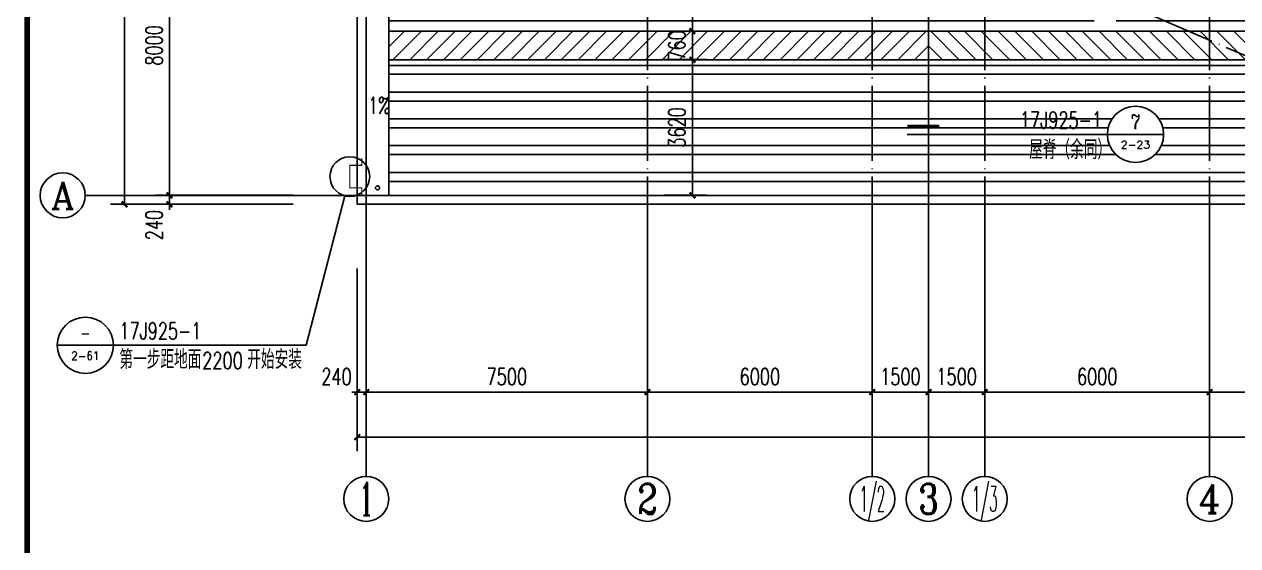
# Model space of a CAD drawing. Extents: x 14586673 to 15379323, y -344170 to -118775.
# Drawn here: x 14866698 to 14899072, y -313571 to -299655 of the extents above; entities that cross this region are included whole.
import ezdxf
from ezdxf.enums import TextEntityAlignment as Align

# ---------------------------------------------------------------- set-up
doc = ezdxf.new("R2010")
doc.units = 0
doc.header["$LTSCALE"] = 1000
doc.header["$MEASUREMENT"] = 0
doc.linetypes.add('DOTE', pattern=[2.42, 2, -0.2, 0.02, -0.2])
for name, color, linetype in [('AXIS', 3, 'Continuous'), ('AXIS_TEXT', 7, 'Continuous'), ('DIM_IDEN', 3, 'Continuous'), ('DIM_LEAD', 3, 'Continuous'), ('DIM_SYMB', 3, 'Continuous'), ('DOTE', 1, 'DOTE'), ('PUB_DIM', 3, 'Continuous'), ('PUB_TEXT', 7, 'Continuous'), ('TK', 4, 'Continuous'), ('填充', 251, 'Continuous'), ('采光带', 4, 'Continuous'), ('雨水管', 4, 'Continuous')]:
    doc.layers.add(name, color=color, linetype=linetype)
doc.styles.add('_TCH_AXIS', font='COMPLEX', dxfattribs={"bigfont": 'GBCBIG'})
doc.styles.add('_TCH_DIM', font='SIMPLEX', dxfattribs={"bigfont": 'GBCBIG'})
doc.styles.add('_TCH_DIM_T3', font='SIMPLEX', dxfattribs={"width": 0.705882, "bigfont": 'GBCBIG'})
doc.styles.add('_TCH_LABEL', font='COMPLEX', dxfattribs={"bigfont": 'GBCBIG'})
doc.styles.add('COMPLEX', font='COMPLEX')
doc.dimstyles.new('_TCH_ARCH&&150', dxfattribs={"dimtxt": 446.25, "dimasz": 150, "dimexe": 375, "dimexo": 450, "dimgap": 189.375, "dimtad": 1, "dimdec": 0, "dimzin": 0, "dimdsep": 46, "dimtxsty": '_TCH_DIM_T3', "dimblk": 'ARCHTICK', "dimcen": 0.09, "dimclrt": 7, "dimazin": 2, "dimtfac": 1, "dimtdec": 0, "dimtix": 1, "dimtmove": 2, "dimatfit": 3, "dimfxl": 0, "dimtolj": 1, "dimtzin": 0, "dimarcsym": 0})

# ---------------------------------------------------------------- blocks, each defined once
blk = doc.blocks.new('GeYuanFrame_36670075', base_point=(20.09, 4.53))
at = {"layer": 'TK', "const_width": 1}
blk.add_lwpolyline([(45.09, 588.53), (1061.09, 588.53), (1061.09, 14.53), (45.09, 14.53)], close=True, dxfattribs=at)
blk = doc.blocks.new('_AXISO')
blk.add_circle((0, 0), 0.5)
at = {"layer": 'AXIS_TEXT', "style": 'COMPLEX', "width": 1.041667}
blk.add_attdef('A', text='', height=0.56, dxfattribs=at).set_placement((-0.25, -0.28), (0.25, -0.28), align=Align.FIT)
blk = doc.blocks.new('_ArchTick')
at = {"color": 0, "linetype": 'ByBlock', "const_width": 0.4}
blk.add_lwpolyline([(-0.5, -0.5), (0.5, 0.5)], dxfattribs=at)
blk = doc.blocks.new('*D197')
at = {"layer": 'AXIS', "color": 0, "lineweight": -2}
for p, q in [((14873873, -207980), (14868998, -207980)), ((14869373, -304460), (14869373, -207980)), ((14873873, -304460), (14868998, -304460))]:
    blk.add_line(p, q, dxfattribs=at)
at = {"layer": 'Defpoints', "color": 0}
for p in [(14869373, -207980), (14874323, -207980), (14874323, -304460)]:
    blk.add_point(p, dxfattribs=at)
at = {"layer": 'AXIS', "color": 0, "lineweight": -2, "xscale": 150, "yscale": 150, "zscale": 150}
for p, rotation in [((14869373, -207980), 90), ((14869373, -304460), 270)]:
    blk.add_blockref('_ArchTick', p, dxfattribs=dict(at, rotation=rotation))
at = {"layer": 'AXIS', "color": 7, "insert": (14868960, -256220), "char_height": 446.2, "attachment_point": 5, "rotation": 90, "style": '_TCH_DIM_T3'}
blk.add_mtext('\\A1;96480', dxfattribs=at)
blk = doc.blocks.new('*D198')
at = {"layer": 'AXIS', "color": 0, "lineweight": -2}
for p, q in [((14873873, -304220), (14870198, -304220)), ((14870573, -304220), (14870573, -304070)), ((14870573, -304460), (14870573, -304220)), ((14873873, -304460), (14870198, -304460)), ((14870573, -304460), (14870573, -304610))]:
    blk.add_line(p, q, dxfattribs=at)
at = {"layer": 'Defpoints', "color": 0}
for p in [(14870573, -304220), (14874323, -304220), (14874323, -304460)]:
    blk.add_point(p, dxfattribs=at)
at = {"layer": 'AXIS', "color": 0, "lineweight": -2, "xscale": 150, "yscale": 150, "zscale": 150}
for p, rotation in [((14870573, -304220), 270), ((14870573, -304460), 90)]:
    blk.add_blockref('_ArchTick', p, dxfattribs=dict(at, rotation=rotation))
at = {"layer": 'AXIS', "color": 7, "insert": (14870160, -305015), "char_height": 446.2, "attachment_point": 5, "rotation": 90, "style": '_TCH_DIM_T3'}
blk.add_mtext('\\A1;240', dxfattribs=at)
blk = doc.blocks.new('*D199')
at = {"layer": 'AXIS', "color": 0, "lineweight": -2}
for p, q in [((14873873, -296220), (14870198, -296220)), ((14870573, -304220), (14870573, -296220)), ((14873873, -304220), (14870198, -304220))]:
    blk.add_line(p, q, dxfattribs=at)
at = {"layer": 'Defpoints', "color": 0}
for p in [(14870573, -296220), (14874323, -296220), (14874323, -304220)]:
    blk.add_point(p, dxfattribs=at)
at = {"layer": 'AXIS', "color": 0, "lineweight": -2, "xscale": 150, "yscale": 150, "zscale": 150}
for p, rotation in [((14870573, -296220), 90), ((14870573, -304220), 270)]:
    blk.add_blockref('_ArchTick', p, dxfattribs=dict(at, rotation=rotation))
at = {"layer": 'AXIS', "color": 7, "insert": (14870160, -300220), "char_height": 446.2, "attachment_point": 5, "rotation": 90, "style": '_TCH_DIM_T3'}
blk.add_mtext('\\A1;8000', dxfattribs=at)
blk = doc.blocks.new('*D227')
at = {"layer": 'AXIS', "color": 0, "lineweight": -2}
for p, q in [((14875583, -306170), (14875583, -311045)), ((14936063, -306170), (14936063, -311045)), ((14875583, -310670), (14936063, -310670))]:
    blk.add_line(p, q, dxfattribs=at)
at = {"layer": 'Defpoints', "color": 0}
for p in [(14875583, -305720), (14936063, -305720), (14936063, -310670)]:
    blk.add_point(p, dxfattribs=at)
at = {"layer": 'AXIS', "color": 0, "lineweight": -2, "xscale": 150, "yscale": 150, "zscale": 150, "rotation": 180}
blk.add_blockref('_ArchTick', (14875583, -310670), dxfattribs=at)
at = {"layer": 'AXIS', "color": 0, "lineweight": -2, "xscale": 150, "yscale": 150, "zscale": 150}
blk.add_blockref('_ArchTick', (14936063, -310670), dxfattribs=at)
at = {"layer": 'AXIS', "color": 7, "insert": (14905823, -310258), "char_height": 446.2, "attachment_point": 5, "style": '_TCH_DIM_T3'}
blk.add_mtext('\\A1;60480', dxfattribs=at)
blk = doc.blocks.new('*D228')
at = {"layer": 'AXIS', "color": 0, "lineweight": -2}
for p, q in [((14875583, -306170), (14875583, -309845)), ((14875823, -306170), (14875823, -309845)), ((14875583, -309470), (14875433, -309470)), ((14875583, -309470), (14875823, -309470)), ((14875823, -309470), (14875973, -309470))]:
    blk.add_line(p, q, dxfattribs=at)
at = {"layer": 'Defpoints', "color": 0}
for p in [(14875583, -305720), (14875823, -305720), (14875823, -309470)]:
    blk.add_point(p, dxfattribs=at)
at = {"layer": 'AXIS', "color": 0, "lineweight": -2, "xscale": 150, "yscale": 150, "zscale": 150}
blk.add_blockref('_ArchTick', (14875583, -309470), dxfattribs=at)
at = {"layer": 'AXIS', "color": 0, "lineweight": -2, "xscale": 150, "yscale": 150, "zscale": 150, "rotation": 180}
blk.add_blockref('_ArchTick', (14875823, -309470), dxfattribs=at)
at = {"layer": 'AXIS', "color": 7, "insert": (14875028, -309058), "char_height": 446.2, "attachment_point": 5, "style": '_TCH_DIM_T3'}
blk.add_mtext('\\A1;240', dxfattribs=at)
blk = doc.blocks.new('*D229')
at = {"layer": 'AXIS', "color": 0, "lineweight": -2}
for p, q in [((14875823, -306170), (14875823, -309845)), ((14883323, -306170), (14883323, -309845)), ((14875823, -309470), (14883323, -309470))]:
    blk.add_line(p, q, dxfattribs=at)
at = {"layer": 'Defpoints', "color": 0}
for p in [(14875823, -305720), (14883323, -305720), (14883323, -309470)]:
    blk.add_point(p, dxfattribs=at)
at = {"layer": 'AXIS', "color": 0, "lineweight": -2, "xscale": 150, "yscale": 150, "zscale": 150, "rotation": 180}
blk.add_blockref('_ArchTick', (14875823, -309470), dxfattribs=at)
at = {"layer": 'AXIS', "color": 0, "lineweight": -2, "xscale": 150, "yscale": 150, "zscale": 150}
blk.add_blockref('_ArchTick', (14883323, -309470), dxfattribs=at)
at = {"layer": 'AXIS', "color": 7, "insert": (14879573, -309058), "char_height": 446.2, "attachment_point": 5, "style": '_TCH_DIM_T3'}
blk.add_mtext('\\A1;7500', dxfattribs=at)
blk = doc.blocks.new('*D230')
at = {"layer": 'AXIS', "color": 0, "lineweight": -2}
for p, q in [((14883323, -306170), (14883323, -309845)), ((14889323, -306170), (14889323, -309845)), ((14883323, -309470), (14889323, -309470))]:
    blk.add_line(p, q, dxfattribs=at)
at = {"layer": 'Defpoints', "color": 0}
for p in [(14883323, -305720), (14889323, -305720), (14889323, -309470)]:
    blk.add_point(p, dxfattribs=at)
at = {"layer": 'AXIS', "color": 0, "lineweight": -2, "xscale": 150, "yscale": 150, "zscale": 150, "rotation": 180}
blk.add_blockref('_ArchTick', (14883323, -309470), dxfattribs=at)
at = {"layer": 'AXIS', "color": 0, "lineweight": -2, "xscale": 150, "yscale": 150, "zscale": 150}
blk.add_blockref('_ArchTick', (14889323, -309470), dxfattribs=at)
at = {"layer": 'AXIS', "color": 7, "insert": (14886323, -309058), "char_height": 446.2, "attachment_point": 5, "style": '_TCH_DIM_T3'}
blk.add_mtext('\\A1;6000', dxfattribs=at)
blk = doc.blocks.new('*D231')
at = {"layer": 'AXIS', "color": 0, "lineweight": -2}
for p, q in [((14889323, -306170), (14889323, -309845)), ((14890823, -306170), (14890823, -309845)), ((14889323, -309470), (14890823, -309470))]:
    blk.add_line(p, q, dxfattribs=at)
at = {"layer": 'Defpoints', "color": 0}
for p in [(14889323, -305720), (14890823, -305720), (14890823, -309470)]:
    blk.add_point(p, dxfattribs=at)
at = {"layer": 'AXIS', "color": 0, "lineweight": -2, "xscale": 150, "yscale": 150, "zscale": 150, "rotation": 180}
blk.add_blockref('_ArchTick', (14889323, -309470), dxfattribs=at)
at = {"layer": 'AXIS', "color": 0, "lineweight": -2, "xscale": 150, "yscale": 150, "zscale": 150}
blk.add_blockref('_ArchTick', (14890823, -309470), dxfattribs=at)
at = {"layer": 'AXIS', "color": 7, "insert": (14890073, -309058), "char_height": 446.2, "attachment_point": 5, "style": '_TCH_DIM_T3'}
blk.add_mtext('\\A1;1500', dxfattribs=at)
blk = doc.blocks.new('*D232')
at = {"layer": 'AXIS', "color": 0, "lineweight": -2}
for p, q in [((14890823, -306170), (14890823, -309845)), ((14892323, -306170), (14892323, -309845)), ((14890823, -309470), (14892323, -309470))]:
    blk.add_line(p, q, dxfattribs=at)
at = {"layer": 'Defpoints', "color": 0}
for p in [(14890823, -305720), (14892323, -305720), (14892323, -309470)]:
    blk.add_point(p, dxfattribs=at)
at = {"layer": 'AXIS', "color": 0, "lineweight": -2, "xscale": 150, "yscale": 150, "zscale": 150, "rotation": 180}
blk.add_blockref('_ArchTick', (14890823, -309470), dxfattribs=at)
at = {"layer": 'AXIS', "color": 0, "lineweight": -2, "xscale": 150, "yscale": 150, "zscale": 150}
blk.add_blockref('_ArchTick', (14892323, -309470), dxfattribs=at)
at = {"layer": 'AXIS', "color": 7, "insert": (14891573, -309058), "char_height": 446.2, "attachment_point": 5, "style": '_TCH_DIM_T3'}
blk.add_mtext('\\A1;1500', dxfattribs=at)
blk = doc.blocks.new('*D233')
at = {"layer": 'AXIS', "color": 0, "lineweight": -2}
for p, q in [((14892323, -306170), (14892323, -309845)), ((14898323, -306170), (14898323, -309845)), ((14892323, -309470), (14898323, -309470))]:
    blk.add_line(p, q, dxfattribs=at)
at = {"layer": 'Defpoints', "color": 0}
for p in [(14892323, -305720), (14898323, -305720), (14898323, -309470)]:
    blk.add_point(p, dxfattribs=at)
at = {"layer": 'AXIS', "color": 0, "lineweight": -2, "xscale": 150, "yscale": 150, "zscale": 150, "rotation": 180}
blk.add_blockref('_ArchTick', (14892323, -309470), dxfattribs=at)
at = {"layer": 'AXIS', "color": 0, "lineweight": -2, "xscale": 150, "yscale": 150, "zscale": 150}
blk.add_blockref('_ArchTick', (14898323, -309470), dxfattribs=at)
at = {"layer": 'AXIS', "color": 7, "insert": (14895323, -309058), "char_height": 446.2, "attachment_point": 5, "style": '_TCH_DIM_T3'}
blk.add_mtext('\\A1;6000', dxfattribs=at)
blk = doc.blocks.new('*D234')
at = {"layer": 'AXIS', "color": 0, "lineweight": -2}
for p, q in [((14898323, -306170), (14898323, -309845)), ((14905823, -306170), (14905823, -309845)), ((14898323, -309470), (14905823, -309470))]:
    blk.add_line(p, q, dxfattribs=at)
at = {"layer": 'Defpoints', "color": 0}
for p in [(14898323, -305720), (14905823, -305720), (14905823, -309470)]:
    blk.add_point(p, dxfattribs=at)
at = {"layer": 'AXIS', "color": 0, "lineweight": -2, "xscale": 150, "yscale": 150, "zscale": 150, "rotation": 180}
blk.add_blockref('_ArchTick', (14898323, -309470), dxfattribs=at)
at = {"layer": 'AXIS', "color": 0, "lineweight": -2, "xscale": 150, "yscale": 150, "zscale": 150}
blk.add_blockref('_ArchTick', (14905823, -309470), dxfattribs=at)
at = {"layer": 'AXIS', "color": 7, "insert": (14902073, -309058), "char_height": 446.2, "attachment_point": 5, "style": '_TCH_DIM_T3'}
blk.add_mtext('\\A1;7500', dxfattribs=at)
blk = doc.blocks.new('*D497')
at = {"layer": 'Defpoints', "color": 0}
for p in [(14883323, -300600), (14884523, -300600), (14883323, -304220)]:
    blk.add_point(p, dxfattribs=at)
at = {"layer": 'PUB_DIM', "color": 0, "lineweight": -2}
for p, q in [((14883773, -300600), (14884898, -300600)), ((14884523, -304220), (14884523, -300600)), ((14883773, -304220), (14884898, -304220))]:
    blk.add_line(p, q, dxfattribs=at)
at = {"layer": 'PUB_DIM', "color": 0, "lineweight": -2, "xscale": 150, "yscale": 150, "zscale": 150}
for p, rotation in [((14884523, -300600), 90), ((14884523, -304220), 270)]:
    blk.add_blockref('_ArchTick', p, dxfattribs=dict(at, rotation=rotation))
at = {"layer": 'PUB_DIM', "color": 7, "insert": (14884110, -302410), "char_height": 446.2, "attachment_point": 5, "rotation": 90, "style": '_TCH_DIM_T3'}
blk.add_mtext('\\A1;3620', dxfattribs=at)
blk = doc.blocks.new('*D498')
at = {"layer": 'Defpoints', "color": 0}
for p in [(14883323, -299840), (14884523, -299840), (14883323, -300600)]:
    blk.add_point(p, dxfattribs=at)
at = {"layer": 'PUB_DIM', "color": 0, "lineweight": -2}
for p, q in [((14884523, -299840), (14884523, -299690)), ((14883773, -299840), (14884898, -299840)), ((14884523, -300600), (14884523, -299840)), ((14883773, -300600), (14884898, -300600)), ((14884523, -300600), (14884523, -300750))]:
    blk.add_line(p, q, dxfattribs=at)
at = {"layer": 'PUB_DIM', "color": 0, "lineweight": -2, "xscale": 150, "yscale": 150, "zscale": 150}
for p, rotation in [((14884523, -299840), 270), ((14884523, -300600), 90)]:
    blk.add_blockref('_ArchTick', p, dxfattribs=dict(at, rotation=rotation))
at = {"layer": 'PUB_DIM', "color": 7, "insert": (14884110, -300220), "char_height": 446.2, "attachment_point": 5, "rotation": 90, "style": '_TCH_DIM_T3'}
blk.add_mtext('\\A1;760', dxfattribs=at)
blk = doc.blocks.new('*D499')
at = {"layer": 'Defpoints', "color": 0}
for p in [(14883323, -296220), (14884523, -296220), (14883323, -299840)]:
    blk.add_point(p, dxfattribs=at)
at = {"layer": 'PUB_DIM', "color": 0, "lineweight": -2}
for p, q in [((14883773, -296220), (14884898, -296220)), ((14884523, -299840), (14884523, -296220)), ((14883773, -299840), (14884898, -299840))]:
    blk.add_line(p, q, dxfattribs=at)
at = {"layer": 'PUB_DIM', "color": 0, "lineweight": -2, "xscale": 150, "yscale": 150, "zscale": 150}
for p, rotation in [((14884523, -296220), 90), ((14884523, -299840), 270)]:
    blk.add_blockref('_ArchTick', p, dxfattribs=dict(at, rotation=rotation))
at = {"layer": 'PUB_DIM', "color": 7, "insert": (14884110, -298030), "char_height": 446.2, "attachment_point": 5, "rotation": 90, "style": '_TCH_DIM_T3'}
blk.add_mtext('\\A1;3620', dxfattribs=at)

msp = doc.modelspace()

# ---------------------------------------------------------------- hatches: boundary and pattern name
at = {"layer": '填充'}
h = msp.add_hatch(dxfattribs=at)
h.set_pattern_fill('ANSI32', color=250, scale=150, angle=315, style=0)
h.set_pattern_definition([(0, (0, 0), (2e-13, 714.375), []), (0, (238.1, -238.1), (2e-13, 714.375), [])])
h.paths.add_polyline_path([(14920822.6, -296550.3), (14919322.6, -296550.3), (14918241.8, -296550.3, -0.638767), (14906222.6, -290980.9), (14906222.6, -299840.3), (14920822.6, -299840.3)])
h.paths.add_polyline_path([(14920822.6, -300600.3), (14906222.6, -300600.3), (14906222.6, -304220.3), (14920822.6, -304220.3)])
h.paths.add_polyline_path([(14935222.6, -300600.3), (14920822.6, -300600.3), (14920822.6, -302594), (14922402.6, -302594), (14925593.5, -302594, -1), (14927093.5, -302594, -1), (14925593.5, -302594), (14922402.6, -302594), (14920822.6, -302594), (14920822.6, -304220.3), (14935026.7, -304220.3, -0.1009018), (14935222.6, -304139.6)])
h.paths.add_polyline_path([(14935222.6, -290980.9, 0.2791977), (14931358.5, -284600.3), (14924686.7, -284600.3, 0.0950382), (14922562.6, -286287.5), (14922562.6, -296310.3), (14924322.6, -296310.3), (14924322.6, -296550.3), (14922322.6, -296550.3), (14921596.1, -296550.3), (14921596.1, -298870.3), (14924787, -298870.3, -1), (14926287, -298870.3, -1), (14924787, -298870.3), (14921596.1, -298870.3), (14921596.1, -296550.3), (14920822.6, -296550.3), (14920822.6, -299840.3), (14929576.3, -299840.3), (14929576.3, -298030.3), (14932971.7, -298030.3, -1), (14934471.7, -298030.3, -1), (14932971.7, -298030.3), (14929576.3, -298030.3), (14929576.3, -299840.3), (14935222.6, -299840.3)])
h.paths.add_polyline_path([(14930145.4, -292774.3), (14930145.4, -291666.4), (14932402.5, -291666.4), (14932402.5, -292774.3)], flags=16)
h.paths.add_polyline_path([(14890822.6, -296550.3), (14889322.6, -296550.3), (14888185.6, -296550.3, -0.6329554), (14876422.6, -290980.9), (14876422.6, -299840.3), (14890822.6, -299840.3)])
h.paths.add_polyline_path([(14890822.6, -300600.3), (14876422.6, -300600.3), (14876422.6, -304139.6, -0.1009018), (14876618.4, -304220.3), (14890822.6, -304220.3)])
h.paths.add_polyline_path([(14905422.6, -300600.3), (14890822.6, -300600.3), (14890822.6, -302594), (14892402.6, -302594), (14895593.5, -302594, -1), (14897093.5, -302594, -1), (14895593.5, -302594), (14892402.6, -302594), (14890822.6, -302594), (14890822.6, -304220.3), (14905422.6, -304220.3)])
h.paths.add_polyline_path([(14905422.6, -290980.9, 0.2723168), (14901669.2, -284600.3), (14894576, -284600.3, 0.0898732), (14892562.6, -286250.5), (14892562.6, -296310.3), (14894322.6, -296310.3), (14894322.6, -296550.3), (14892322.6, -296550.3), (14891596.1, -296550.3), (14891596.1, -298870.3), (14894787, -298870.3, -1), (14896287, -298870.3, -1), (14894787, -298870.3), (14891596.1, -298870.3), (14891596.1, -296550.3), (14890822.6, -296550.3), (14890822.6, -299840.3), (14899576.3, -299840.3), (14899576.3, -298030.3), (14902971.7, -298030.3, -1), (14904471.7, -298030.3, -1), (14902971.7, -298030.3), (14899576.3, -298030.3), (14899576.3, -299840.3), (14905422.6, -299840.3)])
h.paths.add_polyline_path([(14900145.4, -292774.3), (14900145.4, -291666.4), (14902402.5, -291666.4), (14902402.5, -292774.3)], flags=16)
h.paths.add_polyline_path([(14884444.8, -298696.9), (14884444.8, -297363.8), (14883775.4, -297363.8), (14883775.4, -298696.9)], flags=24)
h.paths.add_polyline_path([(14884444.8, -300736.9), (14884444.8, -299703.8), (14883775.4, -299703.8), (14883775.4, -300736.9)], flags=9)
h.paths.add_polyline_path([(14889436, -297672.5), (14890709.1, -297672.5), (14890709.1, -297003.2), (14889436, -297003.2)], flags=24)
h.paths.add_polyline_path([(14887656, -297672.5), (14888989.1, -297672.5), (14888989.1, -297003.2), (14887656, -297003.2)], flags=24)
h.paths.add_polyline_path([(14884444.8, -303076.9), (14884444.8, -301743.8), (14883775.4, -301743.8), (14883775.4, -303076.9)], flags=24)
h.paths.add_polyline_path([(14893425.6, -303372.9), (14895604.9, -303372.9), (14895604.9, -302627.2), (14893425.6, -302627.2)], flags=24)
h.paths.add_polyline_path([(14893149.4, -302548.1), (14895547.5, -302548.1), (14895547.5, -301878.7), (14893149.4, -301878.7)], flags=24)
h.paths.add_polyline_path([(14900992.6, -292536.6), (14901785.7, -292536.6), (14901785.7, -291867.3), (14900992.6, -291867.3)], flags=8)
h.paths.add_polyline_path([(14900397.5, -298830.1), (14902970.6, -298830.1), (14902970.6, -298059.4), (14900397.5, -298059.4)], flags=24)
h.paths.add_polyline_path([(14900527.7, -297984.4), (14902925.8, -297984.4), (14902925.8, -297315), (14900527.7, -297315)], flags=24)
h.paths.add_polyline_path([(14892656, -297672.5), (14893989.1, -297672.5), (14893989.1, -297003.2), (14892656, -297003.2)], flags=24)
h.paths.add_polyline_path([(14890936, -297672.5), (14892209.1, -297672.5), (14892209.1, -297003.2), (14890936, -297003.2)], flags=24)
h.paths.add_polyline_path([(14892637.3, -299670.1), (14894813.8, -299670.1), (14894813.8, -298899.4), (14892637.3, -298899.4)], flags=24)
h.paths.add_polyline_path([(14892343, -298824.4), (14894741.1, -298824.4), (14894741.1, -298155), (14892343, -298155)], flags=24)
h.paths.add_polyline_path([(14914444.8, -298696.9), (14914444.8, -297363.8), (14913775.4, -297363.8), (14913775.4, -298696.9)], flags=24)
h.paths.add_polyline_path([(14914444.8, -300736.9), (14914444.8, -299703.8), (14913775.4, -299703.8), (14913775.4, -300736.9)], flags=9)
h.paths.add_polyline_path([(14919436, -297672.5), (14920709.1, -297672.5), (14920709.1, -297003.2), (14919436, -297003.2)], flags=24)
h.paths.add_polyline_path([(14917656, -297672.5), (14918989.1, -297672.5), (14918989.1, -297003.2), (14917656, -297003.2)], flags=24)
h.paths.add_polyline_path([(14914444.8, -303076.9), (14914444.8, -301743.8), (14913775.4, -301743.8), (14913775.4, -303076.9)], flags=24)
h.paths.add_polyline_path([(14923425.6, -303372.9), (14925604.9, -303372.9), (14925604.9, -302627.2), (14923425.6, -302627.2)], flags=24)
h.paths.add_polyline_path([(14923149.4, -302548.1), (14925547.5, -302548.1), (14925547.5, -301878.7), (14923149.4, -301878.7)], flags=24)
h.paths.add_polyline_path([(14930992.6, -292536.6), (14931785.7, -292536.6), (14931785.7, -291867.3), (14930992.6, -291867.3)], flags=8)
h.paths.add_polyline_path([(14930397.5, -298830.1), (14932970.6, -298830.1), (14932970.6, -298059.4), (14930397.5, -298059.4)], flags=24)
h.paths.add_polyline_path([(14930527.7, -297984.4), (14932925.8, -297984.4), (14932925.8, -297315), (14930527.7, -297315)], flags=24)
h.paths.add_polyline_path([(14922656, -297672.5), (14923989.1, -297672.5), (14923989.1, -297003.2), (14922656, -297003.2)], flags=24)
h.paths.add_polyline_path([(14920936, -297672.5), (14922209.1, -297672.5), (14922209.1, -297003.2), (14920936, -297003.2)], flags=24)
h.paths.add_polyline_path([(14922637.3, -299670.1), (14924813.8, -299670.1), (14924813.8, -298899.4), (14922637.3, -298899.4)], flags=24)
h.paths.add_polyline_path([(14922343, -298824.4), (14924741.1, -298824.4), (14924741.1, -298155), (14922343, -298155)], flags=24)
at = {"layer": '采光带'}
h = msp.add_hatch(dxfattribs=at)
h.set_pattern_fill('ANSI31', color=250, scale=200, angle=-90, style=0)
h.set_pattern_definition([(225, (14655887.14, 8746378.5), (-224.506403, 224.506403), [])])
h.paths.add_polyline_path([(14890822.6, -300600.3), (14876422.6, -300600.3), (14876422.6, -299840.3), (14890822.6, -299840.3)])
h = msp.add_hatch(dxfattribs=at)
h.set_pattern_fill('ANSI31', color=250, scale=200, angle=-90, style=0)
h.set_pattern_definition([(315, (15125758, 8746378.5), (224.506403, 224.506403), [])])
h.paths.add_polyline_path([(14890822.6, -300600.3), (14905422.6, -300600.3), (14905422.6, -299840.3), (14890822.6, -299840.3)])

# ---------------------------------------------------------------- linework, layer by layer
at = {"ltscale": 0.5}
msp.add_line((14876422.6, -304220.3), (14876422.6, -208220.3), dxfattribs=at)
for points in [[(14875582.6, -207980.3), (14936062.6, -207980.3), (14936062.6, -304460.3), (14875582.6, -304460.3)], [(14875822.6, -208220.3), (14935822.6, -208220.3), (14935822.6, -304220.3), (14875822.6, -304220.3)]]:
    msp.add_lwpolyline(points, close=True)
at = {"ltscale": 0.5, "const_width": 50}
msp.add_lwpolyline([(14890822.6, -304220.3), (14890822.6, -296550.3)], dxfattribs=at)
at = {"const_width": 30}
msp.add_lwpolyline([(14875702.6, -303220.3), (14875702.6, -303420.3), (14875382.6, -303420.3), (14875382.6, -304020.3), (14875702.6, -304020.3), (14875702.6, -304220.3)], dxfattribs=at)
at = {"layer": 'AXIS'}
for p, q in [((14874322.6, -304220.3), (14868322.6, -304220.3)), ((14875822.6, -305720.3), (14875822.6, -311720.3)), ((14883322.6, -305720.3), (14883322.6, -311720.3)), ((14889322.6, -305720.3), (14889322.6, -311720.3)), ((14890822.6, -305720.3), (14890822.6, -311720.3)), ((14892322.6, -305720.3), (14892322.6, -311720.3)), ((14898322.6, -305720.3), (14898322.6, -311720.3))]:
    msp.add_line(p, q, dxfattribs=at)
at = {"layer": 'DIM_IDEN'}
for p, q in [((14890252.6, -302594), (14892402.6, -302594)), ((14892402.6, -302594), (14895593.5, -302594)), ((14897093.5, -302594), (14895593.5, -302594))]:
    msp.add_line(p, q, dxfattribs=at)
at = {"layer": 'DIM_IDEN', "const_width": 75}
msp.add_lwpolyline([(14890252.6, -302369), (14891107.6, -302369)], dxfattribs=at)
at = {"layer": 'DIM_IDEN'}
msp.add_circle((14896343.5, -302594), 750, dxfattribs=at)
at = {"layer": 'DIM_LEAD'}
for p, q in [((14875250.2, -304233.8), (14874222.6, -308220.3)), ((14869077.9, -308220.3), (14867577.9, -308220.3)), ((14874222.6, -308220.3), (14869077.9, -308220.3))]:
    msp.add_line(p, q, dxfattribs=at)
for centre, radius in [((14875382.6, -303720.3), 530.2), ((14868327.9, -308220.3), 750)]:
    msp.add_circle(centre, radius, dxfattribs=at)
at = {"layer": 'DIM_SYMB'}
msp.add_lwpolyline([(14876122.6, -302202.8, 0, 0, 0), (14876122.6, -303267.7, 120, 0, 0), (14876122.6, -303717.7, 0, 0, 0)], format="xyseb", dxfattribs=at)
at = {"layer": 'DOTE'}
for p, q in [((14875822.6, -305720.3), (14875822.6, -206720.3)), ((14883322.6, -305720.3), (14883322.6, -206720.3)), ((14889322.6, -305720.3), (14889322.6, -206720.3)), ((14890822.6, -305720.3), (14890822.6, -206720.3)), ((14892322.6, -305720.3), (14892322.6, -206720.3)), ((14898322.6, -305720.3), (14898322.6, -206720.3)), ((14947307.3, -321100.3), (14889322.6, -296220.3)), ((14874322.6, -304220.3), (14937322.6, -304220.3))]:
    msp.add_line(p, q, dxfattribs=at)
at = {"layer": '采光带', "color": 4}
for points in [[(14890822.6, -300600.3), (14876422.6, -300600.3), (14876422.6, -299840.3), (14890822.6, -299840.3)], [(14890822.6, -300600.3), (14905422.6, -300600.3), (14905422.6, -299840.3), (14890822.6, -299840.3)]]:
    msp.add_lwpolyline(points, close=True, dxfattribs=at)
at = {"layer": '雨水管'}
msp.add_circle((14876122.6, -304020.3), 55, dxfattribs=at)

# ---------------------------------------------------------------- block references
at = {"xscale": 150, "yscale": 150, "zscale": 150, "rotation": 270}
msp.add_blockref('GeYuanFrame_36670075', (14865272.6, -181520.3), dxfattribs=at)
at = {"layer": 'AXIS'}
ref = msp.add_blockref('_AXISO', (14867722.6, -304220.3), dxfattribs=dict(at, xscale=1200, yscale=1200, zscale=1200))
ref.add_attrib('A', 'A', dxfattribs={"layer": 'AXIS_TEXT', "ltscale": 0.5, "height": 728.9, "style": '_TCH_AXIS'}).set_placement((14867410.2, -304584.8), (14868035, -304584.8), align=Align.FIT)
ref = msp.add_blockref('_AXISO', (14875822.6, -312320.3), dxfattribs=dict(at, xscale=1200, yscale=1200, zscale=1200))
ref.add_attrib('A', '1', dxfattribs={"layer": 'AXIS_TEXT', "ltscale": 0.5, "height": 882.4, "style": '_TCH_AXIS'}).set_placement((14875633.5, -312761.5), (14876011.7, -312761.5), align=Align.FIT)
ref = msp.add_blockref('_AXISO', (14883322.6, -312320.3), dxfattribs=dict(at, xscale=1200, yscale=1200, zscale=1200))
ref.add_attrib('A', '2', dxfattribs={"layer": 'AXIS_TEXT', "ltscale": 0.5, "height": 798.8, "style": '_TCH_AXIS'}).set_placement((14883056.3, -312719.7), (14883588.8, -312719.7), align=Align.FIT)
ref = msp.add_blockref('_AXISO', (14889322.6, -312320.3), dxfattribs=dict(at, xscale=1200, yscale=1200, zscale=1200))
ref.add_attrib('A', '1/2', dxfattribs={"layer": 'AXIS_TEXT', "ltscale": 0.5, "height": 678.82, "style": '_TCH_AXIS', "width": 0.411765}).set_placement((14888983.2, -312659.8), (14889662, -312659.8), align=Align.FIT)
ref = msp.add_blockref('_AXISO', (14890822.6, -312320.3), dxfattribs=dict(at, xscale=1200, yscale=1200, zscale=1200))
ref.add_attrib('A', '3', dxfattribs={"layer": 'AXIS_TEXT', "ltscale": 0.5, "height": 798.8, "style": '_TCH_AXIS'}).set_placement((14890556.3, -312719.7), (14891088.8, -312719.7), align=Align.FIT)
ref = msp.add_blockref('_AXISO', (14892322.6, -312320.3), dxfattribs=dict(at, xscale=1200, yscale=1200, zscale=1200))
ref.add_attrib('A', '1/3', dxfattribs={"layer": 'AXIS_TEXT', "ltscale": 0.5, "height": 678.82, "style": '_TCH_AXIS', "width": 0.411765}).set_placement((14891983.2, -312659.8), (14892662, -312659.8), align=Align.FIT)
ref = msp.add_blockref('_AXISO', (14898322.6, -312320.3), dxfattribs=dict(at, xscale=1200, yscale=1200, zscale=1200))
ref.add_attrib('A', '4', dxfattribs={"layer": 'AXIS_TEXT', "ltscale": 0.5, "height": 763.6, "style": '_TCH_AXIS'}).set_placement((14898031.7, -312702.2), (14898613.5, -312702.2), align=Align.FIT)

# ---------------------------------------------------------------- texts
at = {"layer": 'PUB_TEXT', "width": 0.705882}
for s, style, p in [('1%%%', '_TCH_DIM', (14875867.6, -302045.3)), ('17J925-1', '_TCH_LABEL', (14893261, -302436.5)), ('17J925-1', '_TCH_DIM', (14869235.4, -308062.8)), ('2200', '_TCH_DIM', (14871447.1, -308852.6))]:
    msp.add_text(s, height=446.25, dxfattribs=dict(at, style=style)).set_placement(p)
at = {"layer": 'PUB_TEXT'}
for s, height, style, p, p2 in [('7', 391.5, '_TCH_LABEL', (14896213, -302455.2), (14896474, -302455.2)), ('2-23', 204.59, '_TCH_LABEL', (14895953.8, -302973.1), (14896733.1, -302973.1)), ('2-61', 223.12, '_TCH_DIM', (14867950.7, -308613.5), (14868705.1, -308613.5))]:
    msp.add_text(s, height=height, dxfattribs=dict(at, style=style)).set_placement(p, p2, align=Align.FIT)
for s, style, p in [('屋脊（余同）', '_TCH_LABEL', (14893505.1, -303253.9)), ('第一步距地面', '_TCH_DIM', (14869235.4, -308852.6)), ('开始安装', '_TCH_DIM', (14872647.1, -308852.6))]:
    msp.add_text(s, height=506.38, dxfattribs=dict(at, style=style)).set_placement(p)
at = {"layer": 'PUB_TEXT', "style": '_TCH_DIM', "width": 0.777778}
msp.add_text('-', height=391.5, dxfattribs=at).set_placement((14868197.4, -308081.5), (14868458.4, -308081.5), align=Align.FIT)

# ---------------------------------------------------------------- dimensions: what is measured, and where the dimension line sits
at = {"layer": 'AXIS'}
for p1, p2, distance, text, picture, middle in [((14874322.6, -304460.3), (14874322.6, -207980.3), 4950, '96480', '*D197', (14868960.1, -256220.3)), ((14874322.6, -304220.3), (14874322.6, -296220.3), 3750, '8000', '*D199', (14870160.1, -300220.3)), ((14875582.6, -305720.3), (14936062.6, -305720.3), -4950, '60480', '*D227', (14905822.6, -310257.8)), ((14875822.6, -305720.3), (14883322.6, -305720.3), -3750, '7500', '*D229', (14879572.6, -309057.8)), ((14883322.6, -305720.3), (14889322.6, -305720.3), -3750, '6000', '*D230', (14886322.6, -309057.8)), ((14889322.6, -305720.3), (14890822.6, -305720.3), -3750, '1500', '*D231', (14890072.6, -309057.8)), ((14890822.6, -305720.3), (14892322.6, -305720.3), -3750, '1500', '*D232', (14891572.6, -309057.8)), ((14892322.6, -305720.3), (14898322.6, -305720.3), -3750, '6000', '*D233', (14895322.6, -309057.8)), ((14898322.6, -305720.3), (14905822.6, -305720.3), -3750, '7500', '*D234', (14902072.6, -309057.8))]:
    dim = msp.add_aligned_dim(p1=p1, p2=p2, distance=distance, text=text, dimstyle='_TCH_ARCH&&150', dxfattribs=at)
    dim.commit()
    dim.dimension.update_dxf_attribs({"geometry": picture, "text_midpoint": middle})
for base, p1, p2, angle, picture, middle in [((14870572.6, -304220.3), (14874322.6, -304460.3), (14874322.6, -304220.3), 90, '*D198', (14870160.1, -305015.3)), ((14875822.6, -309470.3), (14875582.6, -305720.3), (14875822.6, -305720.3), 0, '*D228', (14875027.6, -309057.8))]:
    dim = msp.add_linear_dim(base=base, p1=p1, p2=p2, angle=angle, text='240', dimstyle='_TCH_ARCH&&150', dxfattribs=at)
    dim.commit()
    dim.dimension.update_dxf_attribs({"geometry": picture, "text_midpoint": middle, "dimtype": 161})
at = {"layer": 'PUB_DIM'}
for p1, p2, text, picture, middle in [((14883322.6, -299840.3), (14883322.6, -296220.3), '3620', '*D499', (14884110.1, -298030.3)), ((14883322.6, -300600.3), (14883322.6, -299840.3), '760', '*D498', (14884110.1, -300220.3)), ((14883322.6, -304220.3), (14883322.6, -300600.3), '3620', '*D497', (14884110.1, -302410.3))]:
    dim = msp.add_aligned_dim(p1=p1, p2=p2, distance=-1200, text=text, dimstyle='_TCH_ARCH&&150', dxfattribs=at)
    dim.commit()
    dim.dimension.update_dxf_attribs({"geometry": picture, "text_midpoint": middle})

doc.saveas('drawing.dxf')
